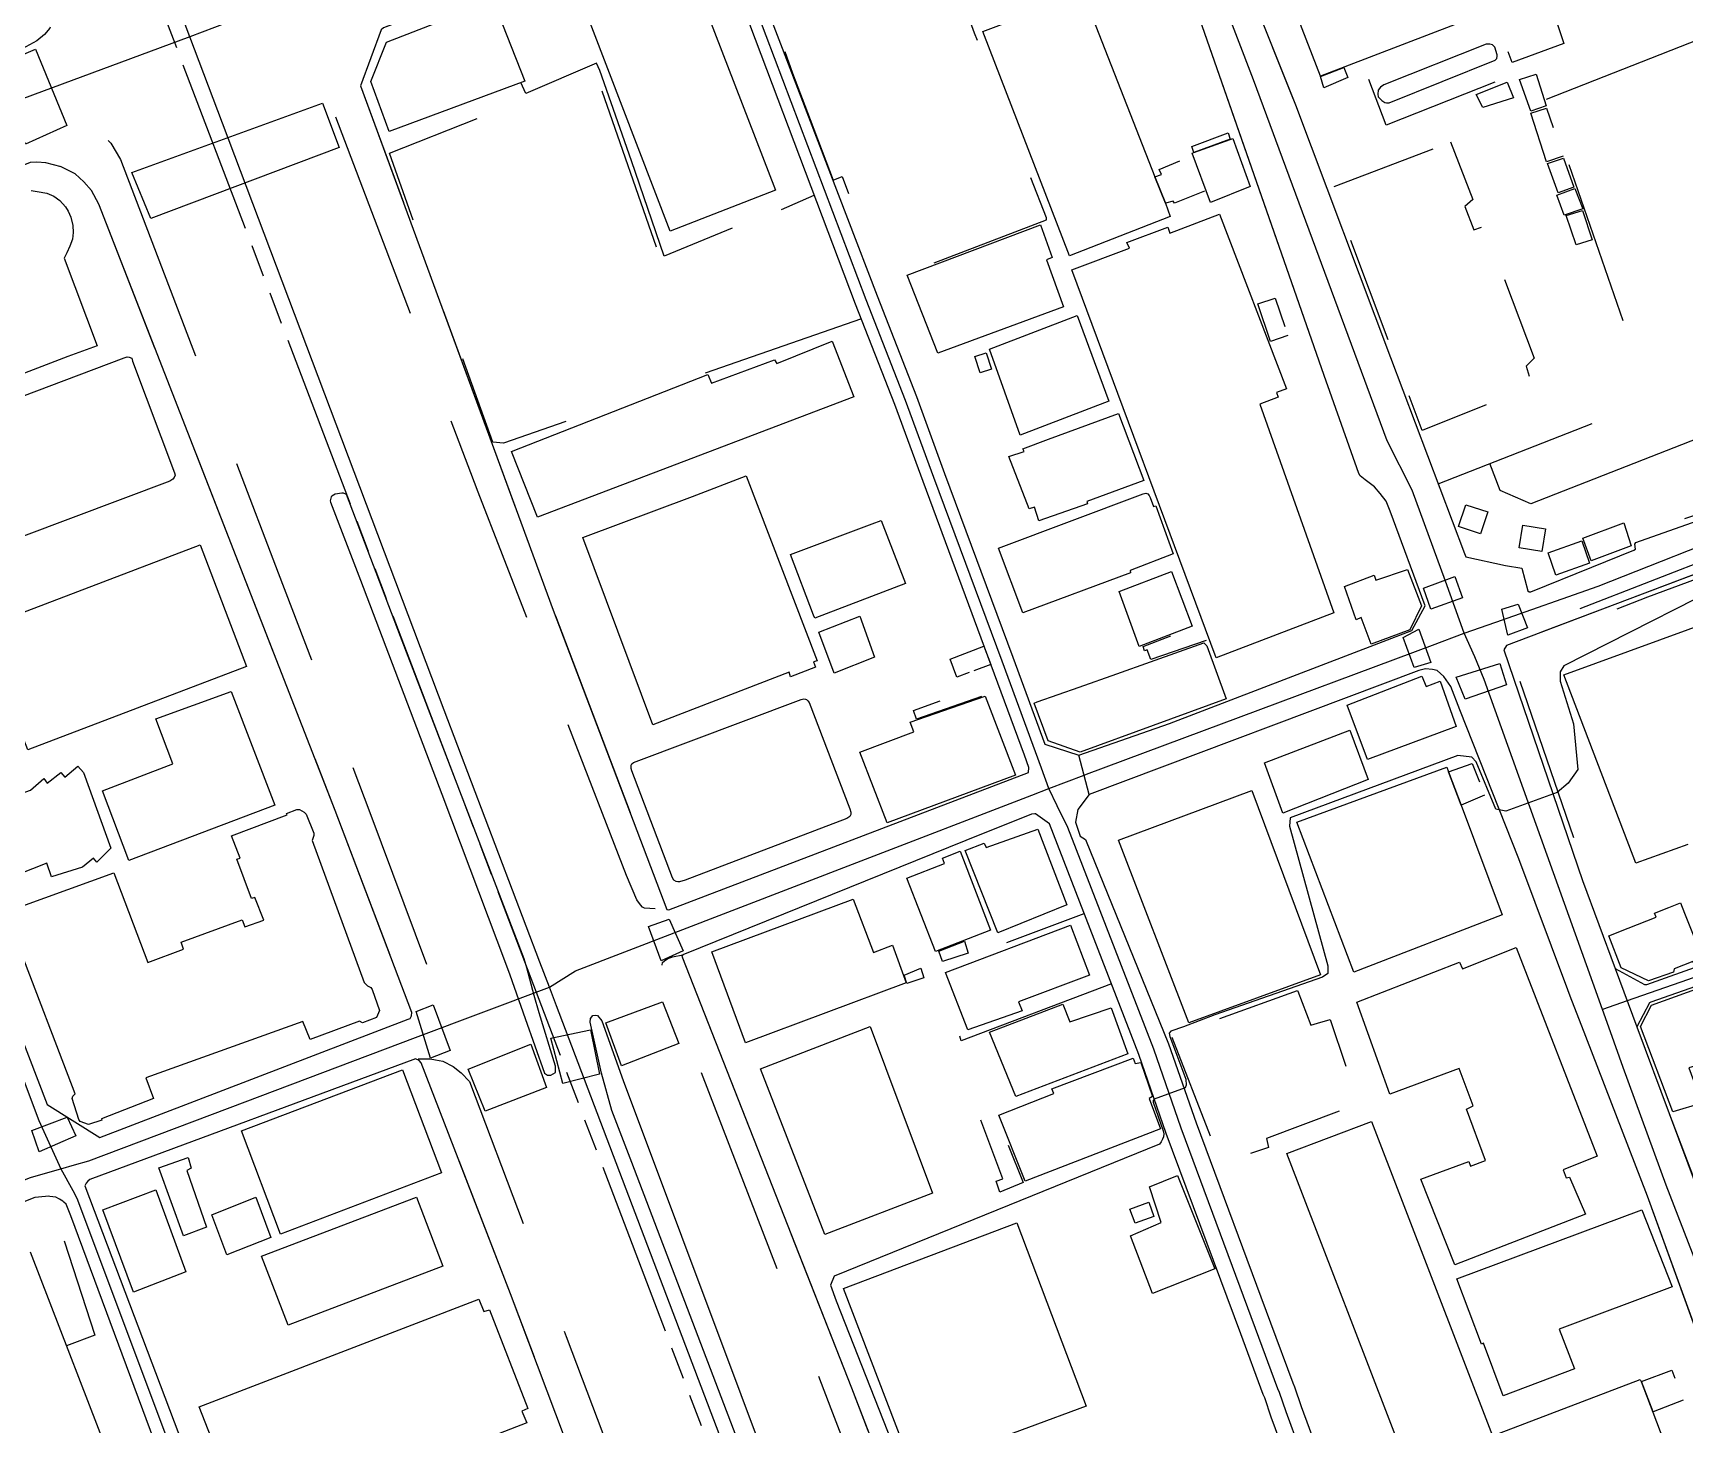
# Model space of a CAD drawing. Header units: millimetres. Extents: x 198785 to 203305, y 542885 to 545889.
# Drawn here: x 202624.1 to 202911, y 543491 to 543732.7 of the extents above; entities that cross this region are included whole.
import ezdxf

# ---------------------------------------------------------------- set-up
doc = ezdxf.new("R2010")
doc.units = ezdxf.units.MM
for name, pattern in [('FENCE_25K', [54.3, 28.7, -9.2, -16.4]), ('HIDDEN_BULD_25K', [28.8, 18.4, -10.4]), ('HIDDEN_IN_25K', [56.5, 36.5, -20]), ('HIDDEN_SIGUNGU_25K', [51.2, 30.4, -3.2, 5.6, -3.2, 5.6, -3.2])]:
    doc.linetypes.add(name, pattern=pattern)
for name, color, linetype in [('A0013114', 253, 'Continuous'), ('A0013117', 253, 'Continuous'), ('A0013118', 253, 'Continuous'), ('A0023214', 253, 'Continuous'), ('A0023217', 253, 'Continuous'), ('A0033324', 253, 'Continuous'), ('A0043325', 253, 'Continuous'), ('A0053326', 253, 'Continuous'), ('B0014111', 253, 'Continuous'), ('B0014114', 253, 'Continuous'), ('B0014115', 253, 'Continuous'), ('B0014116', 253, 'Continuous'), ('B0014118', 253, 'Continuous'), ('B0024120', 253, 'Continuous'), ('B0024127', 253, 'Continuous'), ('C0076117', 253, 'Continuous'), ('C0523121', 253, 'Continuous'), ('F0017111', 253, 'Continuous'), ('F0047224', 253, 'Continuous'), ('G0018113', 253, 'Continuous')]:
    doc.layers.add(name, color=color, linetype=linetype)

msp = doc.modelspace()

# ---------------------------------------------------------------- linework, layer by layer
at = {"layer": 'A0013114'}
for points in [[(202865.87, 543633.23), (202859.76, 543649.64), (202859.12, 543651.43), (202858.05, 543652.74), (202857.05, 543653.87), (202855.47, 543655.1), (202854.57, 543655.78), (202854.35, 543656.23), (202848.31, 543673.2), (202826.76, 543735.08), (202820.58, 543750.97), (202813.47, 543769.26), (202809.28, 543780.66), (202808.9, 543781.3), (202745.26, 543756.51), (202744.88, 543756.29), (202744.76, 543756.01)], [(202739.25, 543753.74), (202738.59, 543753.74), (202706.62, 543741.81), (202685, 543733.6), (202684.56, 543733.25), (202681.02, 543723.49), (202714.46, 543632.5), (202734.18, 543580.53)], [(202829.65, 543754.58), (202843.33, 543720.22), (202859.87, 543676.36), (202872.7, 543642.31), (202872.9, 543641.73)], [(202624.79, 543710.24), (202623.65, 543710.18), (202608.99, 543704.36), (202599.46, 543700.5), (202583.36, 543693.99), (202573.59, 543690.04), (202573, 543689.85), (202572.69, 543689.41), (202578.38, 543673.51), (202611.35, 543586.18), (202626.59, 543546.63), (202635.75, 543540.95), (202689.29, 543561.48), (202689.6, 543561.6), (202689.86, 543562.04), (202689.92, 543562.61), (202676.61, 543597.69), (202635.55, 543702.97), (202634.29, 543705.33), (202632.94, 543706.84), (202631.43, 543708.26), (202629, 543709.45), (202626.36, 543710.12), (202624.79, 543710.24)], [(202879.98, 543626.34), (202879.54, 543625.61), (202893.16, 543585.53), (202898.86, 543570.25)], [(202874.69, 543446.28), (202925.08, 543465.76), (202927.24, 543469.68), (202927.32, 543470.21), (202927.22, 543470.59), (202916.85, 543496.67), (202916.4, 543497.89), (202914.99, 543501.77), (202904.46, 543530.72), (202893.76, 543558.46), (202891.05, 543565.48), (202890.64, 543566.54), (202882.13, 543589.32), (202871.86, 543615.15), (202870.3, 543619.2), (202869.12, 543620.99), (202867.94, 543622.02)], [(202736.77, 543572.43), (202766.27, 543497.45), (202797.08, 543417.45), (202797.73, 543417.3), (202865.7, 543442.32), (202866.07, 543442.65), (202867.47, 543446.54)], [(202902.62, 543560.16), (202908.24, 543545.09), (202923.01, 543505.57), (202923.02, 543505.54), (202923.2, 543505.66)], [(202749.88, 543399.47), (202750.01, 543399.88), (202730.86, 543450.63), (202707.04, 543513.81), (202691.53, 543553.9), (202691.21, 543554.27), (202690.52, 543554.59), (202634.01, 543533.63), (202633.67, 543533.35), (202633.35, 543532.97), (202633.16, 543532.56)]]:
    msp.add_lwpolyline(points, dxfattribs=at)
at = {"layer": 'A0013117'}
for points in [[(202744.76, 543756.01), (202744.68, 543755.7), (202744.76, 543754.74), (202744.94, 543754.25), (202770.69, 543687.04), (202777.53, 543669.57), (202782.42, 543656.18), (202794.28, 543624.31), (202799.83, 543609.22), (202805.74, 543607.3), (202821.45, 543612.82), (202863.53, 543628.92), (202865.87, 543633.23)], [(202734.18, 543580.53), (202734.56, 543580.43), (202796.96, 543604.28), (202797.02, 543605.16), (202796.27, 543607.31), (202790.53, 543622.93), (202778.67, 543654.8), (202773.78, 543668.16), (202766.96, 543685.61), (202741.86, 543751.96), (202740.7, 543752.95), (202739.25, 543753.74)], [(202872.9, 543641.73), (202879.8, 543640.25), (202882.66, 543639.77), (202883.68, 543635.86), (202883.95, 543635.69), (202884.21, 543635.69), (202894.78, 543639.93), (202902.12, 543642.9), (202902.36, 543643.06), (202902.29, 543643.96), (202902.45, 543644.2), (202927.66, 543653.11), (202939.79, 543657.74), (202943.81, 543659.27), (202972.48, 543670.21), (202973.13, 543670.53), (202976.43, 543676.09), (202977.01, 543676.6), (202978.32, 543677.6), (203001.32, 543686.04), (203004.09, 543687.32), (203004.32, 543687.62)], [(202898.86, 543570.25), (202903.97, 543567.49), (202904.35, 543567.49), (202935.64, 543578.67), (202958.3, 543587.51), (202963.04, 543589.41), (202964.89, 543593.27), (202959.42, 543608.09), (202948.89, 543634.36), (202944.85, 543644.66), (202943.29, 543648.68), (202942.47, 543649.09), (202941.71, 543649.18), (202940.9, 543649.05), (202920.19, 543641.56), (202879.98, 543626.34)], [(202867.94, 543622.02), (202867.11, 543622.2), (202865.9, 543622.32), (202864.74, 543622.02), (202807.55, 543600.48), (202805.55, 543597.89), (202805.13, 543595.69), (202805.97, 543593.23), (202806.89, 543592.65), (202821.31, 543557.21), (202826.1, 543543.46), (202839, 543508.73), (202842.87, 543498.31), (202843.15, 543497.64), (202844.33, 543494.22), (202846.68, 543487.8), (202851.46, 543475.72), (202860.64, 543464.04), (202874.69, 543446.28)], [(202867.47, 543446.54), (202856.32, 543460.63), (202846.97, 543472.54), (202846.57, 543473.13), (202841.54, 543485.85), (202839.14, 543492.37), (202838, 543495.7), (202837.75, 543496.31), (202833.84, 543506.81), (202820.92, 543541.6), (202816.14, 543555.31), (202800.62, 543595.4), (202798.21, 543597.1), (202798.08, 543597.13), (202797.51, 543597.05), (202786.08, 543592.5), (202736.94, 543572.66), (202736.77, 543572.43)], [(202937.22, 543470.63), (202938.25, 543470.35), (202939.29, 543470.35), (202959.81, 543477.46), (202999.83, 543492.47), (203000.43, 543492.88), (203000.68, 543493.38), (203000.77, 543493.79), (203000.81, 543494.35), (202988.63, 543530.44), (202983.49, 543545.04), (202972.54, 543574.12), (202972.22, 543574.89), (202970.35, 543579.32), (202968.77, 543583.07), (202964.18, 543585.58), (202955.78, 543582.54), (202946.5, 543579.02), (202941.35, 543576.94), (202918.43, 543569.08), (202905.03, 543564.43), (202904.84, 543564.33), (202902.62, 543560.16)], [(202633.16, 543532.56), (202664.8, 543448.89), (202679.56, 543411.75), (202689.37, 543386.05), (202692.61, 543378.08), (202693.01, 543377.75), (202693.37, 543377.69), (202693.78, 543377.67), (202695.73, 543378.02), (202696.48, 543378.17), (202749.88, 543399.47)], [(202626.75, 543530.71), (202626.33, 543530.69), (202624.46, 543530.49), (202586.93, 543515.69)], [(202657.59, 543454.8), (202630.71, 543527.33), (202629.9, 543529.33), (202629.47, 543529.68), (202629.3, 543529.86), (202628.74, 543530.24), (202628.09, 543530.54), (202627.08, 543530.69), (202626.75, 543530.71)]]:
    msp.add_lwpolyline(points, dxfattribs=at)
at = {"layer": 'A0013118'}
for points in [[(202886.91, 543721.22), (202915.05, 543732.24), (202918.25, 543730.31), (202939.33, 543674.05), (202939.24, 543673.01), (202938.77, 543672.4), (202938.15, 543672.05), (202884.23, 543650.93)], [(202876.47, 543730.76), (202858.67, 543723.66), (202858.09, 543723.27), (202857.73, 543722.77), (202857.63, 543722.07), (202857.73, 543721.58), (202858.33, 543720.96), (202858.88, 543720.62), (202859.16, 543720.56), (202859.64, 543720.56), (202878.03, 543727.99), (202878.29, 543728.27), (202878.35, 543728.65), (202878.37, 543728.91), (202877.97, 543730.24), (202877.58, 543730.64), (202877.08, 543730.73), (202876.47, 543730.76)], [(202884.23, 543650.93), (202878.89, 543653.25), (202877.11, 543657.95)]]:
    msp.add_lwpolyline(points, dxfattribs=at)
at = {"layer": 'A0023214'}
for points in [[(202651.37, 543732.01), (202645.73, 543746.93), (202590.97, 543891.89), (202583.69, 543910.3), (202582.15, 543914.17)], [(202808.91, 543791.94), (202804.98, 543790.44), (202802.85, 543789.63), (202785.47, 543783.04), (202741.96, 543766.55), (202738.92, 543765.4), (202735.14, 543763.96), (202732.26, 543762.87), (202714.03, 543755.92), (202674.9, 543740.98), (202651.37, 543732.01)], [(202933.82, 543465.26), (202932.47, 543468.72), (202929.81, 543475.54), (202920.5, 543499.59), (202919.68, 543501.71), (202918.93, 543503.64), (202907.69, 543532.65), (202900.23, 543553.1), (202898.02, 543559.28), (202896.63, 543563.16), (202894.95, 543567.86), (202876.13, 543620.44), (202874.46, 543624.36), (202872.66, 543628.5), (202869.4, 543637.5), (202863.6, 543653.3), (202859.25, 543661.87), (202836.08, 543724.57), (202820.54, 543764.98), (202813.61, 543783.18), (202812.38, 543786.4), (202808.91, 543791.94)], [(202651.37, 543732.01), (202624.06, 543721.9), (202608.68, 543716.2), (202598.48, 543712.43), (202586.76, 543708.09)], [(202713.79, 543567.04), (202712.15, 543571.34), (202695.53, 543615.1), (202657.03, 543717.02), (202651.37, 543732.01)], [(202566.59, 543700.62), (202570.88, 543688.69), (202575.33, 543676.34), (202625.14, 543543.86), (202628.97, 543535.48), (202631.35, 543536.17), (202633.83, 543536.89), (202660.98, 543547.12), (202690.52, 543558.26), (202713.79, 543567.04)], [(202774.94, 543405.44), (202773.77, 543408.57), (202755.99, 543455.94), (202715.03, 543563.77), (202713.79, 543567.04)]]:
    msp.add_lwpolyline(points, dxfattribs=at)
at = {"layer": 'A0023217'}
for points in [[(202800.54, 543601.5), (202799.23, 543605.06), (202792.4, 543623.62), (202780.55, 543655.49), (202775.66, 543668.86), (202768.83, 543686.33), (202742.78, 543755.19), (202738.92, 543765.4), (202735.59, 543775.18), (202734.37, 543778.75), (202728.32, 543793.6), (202689.94, 543892.99), (202688.8, 543895.93)], [(202800.54, 543601.5), (202806.65, 543603.85), (202807.08, 543604.02), (202830.52, 543612.76), (202867.12, 543626.43), (202872.66, 543628.5), (202878.11, 543630.4), (202895.92, 543636.62), (202922.57, 543647.19), (202940.17, 543653.79), (202940.28, 543653.84), (202942.8, 543654.84)], [(202713.79, 543567.04), (202718.35, 543569.85), (202735.48, 543576.45), (202767.2, 543588.66), (202797.58, 543600.36), (202800.54, 543601.5)], [(202874.35, 543442.27), (202871.08, 543446.41), (202858.48, 543462.33), (202849.2, 543474.15), (202849.02, 543474.42), (202844.11, 543486.83), (202841.74, 543493.3), (202840.57, 543496.67), (202840.31, 543497.31), (202836.42, 543507.77), (202823.51, 543542.53), (202818.73, 543556.26), (202803.83, 543594.72), (202801.99, 543598.51), (202800.54, 543601.5)], [(202968.34, 543589.1), (202966.72, 543588.47), (202935.83, 543576.94), (202911.39, 543568.29), (202900.94, 543564.66), (202896.63, 543563.16)], [(202563.73, 543510.31), (202570.4, 543512.95), (202592.4, 543521.62), (202623.72, 543533.97), (202626.33, 543534.72), (202628.97, 543535.48), (202631.02, 543531.71), (202631.73, 543530.39), (202661.19, 543451.84), (202684.82, 543391.56), (202690.08, 543377.92), (202691.84, 543373.34)]]:
    msp.add_lwpolyline(points, dxfattribs=at)
at = {"layer": 'A0033324', "linetype": 'HIDDEN_IN_25K', "flags": 128}
for points in [[(202599.42, 543720.9), (202598.62, 543720.74), (202598.11, 543720.84), (202597.7, 543721.06), (202597.11, 543722.3), (202597.66, 543722.32), (202604.9, 543725), (202605.06, 543725.11), (202604.9, 543726.02), (202617.33, 543731.05), (202619.33, 543733.81), (202619.41, 543735.73), (202619.14, 543737.27), (202618.24, 543740.34), (202593.19, 543806.13), (202567.27, 543874.85), (202558.63, 543897.75), (202558.04, 543899.01), (202557.37, 543899.48), (202562.39, 543901.47), (202563.02, 543901.72), (202564.32, 543901.82), (202564.94, 543901.82), (202565.58, 543901.71), (202566.26, 543901.41), (202566.81, 543900.92), (202567.35, 543900.06), (202577.95, 543871.33), (202594.01, 543829.52), (202598.07, 543818.87), (202618.23, 543765.96), (202628.12, 543740.52), (202628.33, 543739.08), (202628.33, 543738.37), (202628.26, 543737.57), (202627.86, 543735.38), (202627.06, 543733.5), (202626.15, 543732.43), (202624.81, 543731.32), (202621.6, 543729.58), (202611.63, 543725.67), (202609.04, 543724.66), (202599.42, 543720.9)], [(202737.54, 543755.72), (202739.25, 543753.74), (202738.59, 543753.74), (202706.62, 543741.81), (202685, 543733.6), (202684.56, 543733.25), (202681.02, 543723.49), (202714.46, 543632.5), (202734.18, 543580.53), (202730.29, 543580.75), (202729.94, 543580.9), (202729.59, 543581.31), (202728.96, 543582.19), (202727.17, 543586.42), (202714.76, 543618.56), (202701.43, 543652.98), (202700.14, 543656.32), (202674.76, 543723.23), (202674.41, 543724.56), (202674.28, 543726.35), (202674.28, 543727.73), (202674.76, 543729.85), (202675.44, 543731.2), (202676.6, 543732.46), (202677.76, 543733.44), (202678.81, 543734), (202682.83, 543735.61), (202686.85, 543737.17), (202698.9, 543741.93), (202706.52, 543744.78), (202735.58, 543755.65), (202736.66, 543755.92), (202737.19, 543755.85), (202737.54, 543755.72)], [(202639.31, 543710.73), (202666.73, 543638.96), (202682.64, 543597.33), (202692.96, 543569.67), (202693.12, 543569.11), (202693.05, 543568.42), (202692.96, 543567.94), (202689.92, 543562.61), (202676.61, 543597.69), (202635.55, 543702.97), (202634.29, 543705.33), (202632.94, 543706.84), (202631.43, 543708.26), (202629, 543709.45), (202626.36, 543710.12), (202624.79, 543710.24), (202623.65, 543710.18), (202608.99, 543704.36), (202599.46, 543700.5), (202583.36, 543693.99), (202573.59, 543690.04), (202573, 543689.85), (202572.69, 543689.41), (202573.21, 543691.63), (202574.46, 543693.64), (202575.94, 543695.16), (202578.68, 543697.23), (202585.1, 543699.55), (202601.12, 543705.34), (202618.57, 543711.64), (202630.12, 543715.81), (202631.64, 543715.99), (202633.21, 543715.95), (202633.52, 543715.95), (202634.18, 543715.92), (202634.91, 543715.8), (202636.17, 543715.04), (202637.64, 543713.53), (202639.31, 543710.73)], [(202920.19, 543641.56), (202880.56, 543626.55), (202881.54, 543628.35), (202927.29, 543646.22), (202929.7, 543645), (202920.19, 543641.56)], [(202794.33, 543416.05), (202792.39, 543415.99), (202791.35, 543416.23), (202789.62, 543417.17), (202781.17, 543438.56), (202777.43, 543448.82), (202778.53, 543451.52), (202768.72, 543478.33), (202762.73, 543493.84), (202733.61, 543569.17), (202733.29, 543570.39), (202733.45, 543571.28), (202733.8, 543571.62), (202734.39, 543572), (202735.08, 543572.25), (202735.18, 543572.28), (202736.94, 543572.66), (202736.77, 543572.43), (202766.27, 543497.45), (202797.08, 543417.45), (202797.73, 543417.3), (202794.33, 543416.05)], [(202751.42, 543401.51), (202749.88, 543399.47), (202750.01, 543399.88), (202730.86, 543450.63), (202707.04, 543513.81), (202691.53, 543553.9), (202691.21, 543554.27), (202690.52, 543554.59), (202693.1, 543554.59), (202694, 543554.41), (202695.27, 543554.15), (202697.07, 543553.27), (202698.48, 543552.17), (202699.9, 543550.66), (202716.7, 543506.38), (202735.64, 543456.45), (202735.99, 543455.1), (202735.67, 543453.4), (202735.45, 543452.99), (202735.28, 543451.98), (202735.34, 543451.57), (202744.94, 543425.69), (202751.23, 543408.72), (202751.74, 543407.24), (202751.96, 543405.35), (202751.89, 543403.46), (202751.42, 543401.51)]]:
    msp.add_lwpolyline(points, dxfattribs=at)
at = {"layer": 'A0043325'}
for points in [[(202630, 543716.65), (202622.84, 543713.4), (202617.1, 543726.7), (202624.55, 543729.87), (202630, 543716.65)], [(202677.32, 543712.8), (202644.61, 543700.49), (202641.27, 543708.44), (202674.4, 543720.48), (202677.32, 543712.8)], [(202872.33, 543634.6), (202866.83, 543632.68), (202865.59, 543636.3), (202870.99, 543638.3), (202872.33, 543634.6)], [(202883.63, 543629.39), (202880.19, 543628.11), (202879.16, 543632.68), (202882.04, 543633.53), (202883.63, 543629.39)], [(202866.84, 543623.37), (202863.94, 543622.52), (202862.04, 543627.76), (202864.75, 543629.19), (202866.84, 543623.37)], [(202879.96, 543619.51), (202872.82, 543617.01), (202871.27, 543620.82), (202878.82, 543623.19), (202879.96, 543619.51)], [(202737.04, 543573.35), (202733.2, 543571.62), (202731.02, 543577.53), (202734.6, 543578.83), (202737.04, 543573.35)], [(202696.59, 543556.02), (202693.18, 543554.67), (202690.67, 543562.8), (202693.59, 543563.98), (202696.59, 543556.02)], [(202736.28, 543557.23), (202726.32, 543553.36), (202723.58, 543560.86), (202733.43, 543564.49), (202736.28, 543557.23)], [(202713.32, 543549.6), (202702.65, 543545.48), (202699.72, 543552.81), (202710.58, 543557.13), (202713.32, 543549.6)], [(202722.52, 543551.93), (202716.15, 543550.32), (202714.07, 543558.18), (202720.92, 543559.61), (202722.52, 543551.93)], [(202631.56, 543541.19), (202625.23, 543538.42), (202623.92, 543542.13), (202630.07, 543544.43), (202631.56, 543541.19)]]:
    msp.add_lwpolyline(points, dxfattribs=at)
at = {"layer": 'A0053326'}
for points in [[(202829.65, 543754.58), (202842.48, 543722.36), (202843.33, 543720.22), (202859.87, 543676.36), (202872.7, 543642.31), (202872.9, 543641.73), (202879.8, 543640.25), (202882.66, 543639.77), (202883.68, 543635.86), (202883.95, 543635.69)], [(202914.68, 543502.63), (202904.46, 543530.72), (202893.76, 543558.46), (202891.05, 543565.48), (202890.64, 543566.54), (202882.13, 543589.32), (202871.86, 543615.15), (202870.3, 543619.2), (202869.12, 543620.99), (202867.94, 543622.02), (202867.11, 543622.2), (202865.9, 543622.32), (202864.74, 543622.02), (202807.55, 543600.48), (202805.74, 543607.3), (202821.45, 543612.82), (202863.53, 543628.92), (202865.87, 543633.23), (202859.76, 543649.64), (202859.12, 543651.43), (202858.05, 543652.74), (202857.05, 543653.87), (202855.47, 543655.1), (202854.57, 543655.78), (202854.35, 543656.23), (202848.31, 543673.2), (202832.23, 543719.37), (202826.76, 543735.08)], [(202883.95, 543635.69), (202884.21, 543635.69), (202894.78, 543639.93), (202902.12, 543642.9), (202902.36, 543643.06), (202902.29, 543643.96), (202902.45, 543644.2), (202927.66, 543653.11)], [(202920.19, 543641.56), (202879.98, 543626.34), (202879.54, 543625.61), (202893.16, 543585.53), (202898.86, 543570.25), (202902.62, 543560.16), (202908.24, 543545.09), (202923.2, 543505.66)]]:
    msp.add_lwpolyline(points, dxfattribs=at)
at = {"layer": 'B0014111'}
for points in [[(202753.06, 543705.4), (202734.74, 543698.26), (202718.36, 543740.97), (202736.68, 543747.88), (202753.06, 543705.4)], [(202709.51, 543724.35), (202685.97, 543715.56), (202682.81, 543724.26), (202685.54, 543731.12), (202704.05, 543738.25), (202709.51, 543724.35)], [(202821.61, 543700.81), (202804.1, 543694.02), (202789.05, 543732.93), (202806.48, 543739.57), (202818.9, 543707.69), (202820.77, 543703.15), (202821.61, 543700.81)], [(202885.23, 543739.68), (202847.67, 543725.17), (202843.82, 543735.2)], [(202825.7, 543711.91), (202832.02, 543714.2), (202832.45, 543714.35), (202835.45, 543706.03), (202828.6, 543703.28), (202825.42, 543711.81), (202825.7, 543711.91)], [(202627.74, 543704.34), (202628.8, 543703.59), (202629.77, 543702.51), (202630.25, 543701.75), (202630.68, 543700.72), (202631.05, 543699.27), (202631.13, 543698.03), (202630.97, 543696.87), (202630.54, 543695.66), (202630.02, 543694.52), (202629.55, 543693.62), (202635.29, 543678.39), (202630.18, 543676.52), (202617.34, 543671.58)], [(202623.8, 543705.36), (202624.86, 543705.17), (202626.54, 543704.88), (202627.74, 543704.34)], [(202830.16, 543701.25), (202841.77, 543670.92), (202840.03, 543670.29), (202840.32, 543669.47), (202837.17, 543668.22), (202850.03, 543631.99), (202829.57, 543624.23), (202804.54, 543691.57), (202814.54, 543695.3), (202814.08, 543696.34), (202821.17, 543698.99), (202821.55, 543697.96), (202830.16, 543701.25)], [(202803.06, 543685.16), (202781.26, 543677.09), (202775.9, 543690.65), (202799.09, 543699.36), (202801.08, 543693.7), (202800.1, 543693.29), (202803.06, 543685.16)], [(202810.93, 543668.75), (202795.53, 543662.89), (202790.2, 543677.79), (202805.42, 543683.61), (202810.93, 543668.75)], [(202762.9, 543679.19), (202766.67, 543669.5), (202711.73, 543648.61), (202707.2, 543660.04), (202741.3, 543673.39), (202741.96, 543671.89), (202752.88, 543675.92), (202753.29, 543675.28), (202762.9, 543679.19)], [(202622.04, 543645.19), (202621.62, 543645.16), (202621.38, 543645.24), (202613.69, 543665.49), (202613.69, 543665.99), (202613.86, 543666.37), (202614.33, 543666.65), (202639.96, 543676.3), (202640.48, 543676.44), (202640.84, 543676.4), (202641.28, 543676.22), (202641.43, 543675.69), (202648.72, 543656.33), (202648.79, 543655.9), (202648.66, 543655.53), (202648.41, 543655.2), (202647.9, 543654.88), (202622.46, 543645.3), (202622.04, 543645.19)], [(202807.25, 543650.92), (202798.8, 543647.99), (202798.04, 543650.36), (202797.13, 543650.09), (202793.59, 543659.18), (202796.23, 543660.02), (202795.98, 543660.49), (202800.48, 543662.16), (202812.61, 543666.64), (202816.99, 543654.98), (202807.1, 543651.37), (202807.25, 543650.92)], [(202760.01, 543622.58), (202755.66, 543620.88), (202755.41, 543621.69), (202731.74, 543612.59), (202719.61, 543645.09), (202738.67, 543652.21), (202747.94, 543655.79), (202760.29, 543623.69), (202759.63, 543623.5), (202760.01, 543622.58)], [(202818.09, 543652.02), (202818.67, 543650.47), (202819.07, 543650.57), (202822.1, 543642.25), (202814.63, 543639.34), (202814.7, 543638.96), (202795.98, 543632.02), (202791.76, 543643.22), (202816.89, 543652.68), (202817.38, 543652.77), (202817.72, 543652.66), (202817.92, 543652.39), (202818.09, 543652.02)], [(202775.61, 543637.08), (202759.86, 543631.09), (202759.66, 543631.61), (202755.64, 543642.12), (202769.85, 543647.46), (202771.39, 543648.04), (202775.61, 543637.08)], [(202901.62, 543643.66), (202894.68, 543641.04), (202893.26, 543644.95), (202900.34, 543647.62), (202901.62, 543643.66)], [(202661.19, 543622.67), (202623.25, 543608.21), (202615.02, 543629.31), (202653.16, 543643.85), (202661.19, 543622.67)], [(202894.41, 543640.61), (202888.58, 543638.53), (202887.25, 543642.41), (202893.04, 543644.54), (202894.41, 543640.61)], [(202825.43, 543629.72), (202816.21, 543626.19), (202812.74, 543635.7), (202821.79, 543639.19), (202825.43, 543629.72)], [(202862.77, 543639.56), (202865.22, 543633.22), (202863.18, 543629.09), (202856.46, 543626.59), (202854.78, 543631.18), (202853.86, 543630.82), (202851.87, 543636.58), (202857.03, 543638.55), (202857.31, 543637.68), (202862.77, 543639.56)], [(202770.22, 543624.31), (202763.25, 543621.53), (202760.6, 543628.65), (202767.7, 543631.43), (202770.22, 543624.31)], [(202831.3, 543617.08), (202805.97, 543607.8), (202800.42, 543609.77), (202797.98, 543616.35), (202798.51, 543616.54), (202805.79, 543619.13), (202812.3, 543621.44), (202818.15, 543623.53), (202827.42, 543626.82), (202827.95, 543626.3), (202831.3, 543617.08)], [(202865.26, 543621.03), (202866.01, 543619.2), (202868.46, 543620.15), (202871.24, 543612.3), (202855.83, 543606.55), (202852.31, 543615.99), (202865.26, 543621.03)], [(202666.15, 543598.63), (202640.75, 543589.04), (202636.18, 543601.09), (202648.43, 543605.81), (202645.48, 543613.63), (202658.52, 543618.33), (202666.15, 543598.63)], [(202794.75, 543603.86), (202772.46, 543595.57), (202767.69, 543607.81), (202777.07, 543611.35), (202776.46, 543613.02), (202789.46, 543617.55), (202794.75, 543603.86)], [(202737.38, 543585.63), (202736.4, 543585.31), (202736.08, 543585.31), (202735.79, 543585.36), (202735.43, 543585.63), (202735.16, 543586.02), (202728.1, 543604.59), (202727.99, 543605.01), (202727.99, 543605.56), (202728.13, 543605.81), (202728.42, 543606.01), (202757.54, 543616.98), (202757.99, 543617.1), (202758.28, 543617.03), (202758.43, 543616.95), (202758.66, 543616.76), (202758.89, 543616.42), (202765.98, 543598.01), (202766.15, 543597.4), (202766.13, 543597), (202765.96, 543596.65), (202765.45, 543596.28), (202737.38, 543585.63)], [(202855.95, 543603.1), (202841.14, 543597.23), (202837.95, 543605.95), (202852.79, 543611.66), (202855.95, 543603.1)], [(202879.26, 543579.59), (202853.45, 543569.64), (202843.58, 543595.69), (202869.6, 543605.21), (202869.9, 543604.41), (202872.09, 543598.63), (202879.26, 543579.59)], [(202847.68, 543569.19), (202824.85, 543560.86), (202812.61, 543592.57), (202835.75, 543601.15), (202847.68, 543569.19)], [(202622.18, 543581.06), (202638.18, 543586.89), (202644.07, 543571.31), (202650.25, 543573.63), (202649.85, 543574.82), (202660.47, 543578.7), (202660.94, 543577.48), (202664.24, 543578.66), (202662.67, 543582.57), (202662.1, 543582.44), (202659.54, 543589.22), (202660.08, 543589.42), (202658.6, 543593.27), (202668.29, 543596.95), (202668.17, 543597.19), (202669.96, 543597.85), (202670.43, 543597.88), (202671.23, 543597.39), (202671.59, 543597.07), (202672.88, 543593.79), (202672.91, 543593.37), (202672.61, 543592.48)], [(202798.6, 543594.47), (202803.67, 543581.34), (202791.65, 543576.48), (202786.02, 543590.77), (202789.29, 543592.05), (202789.65, 543591.26), (202798.6, 543594.47)], [(202672.61, 543592.48), (202681.61, 543567.86), (202682.19, 543567.23), (202682.77, 543566.96), (202683.01, 543566.63), (202684.32, 543562.99), (202683.78, 543561.74), (202681.33, 543560.83), (202680.84, 543561.13), (202672.23, 543557.95), (202670.99, 543561.07), (202643.75, 543551.26), (202645.03, 543547.68), (202636.04, 543544.15), (202636.08, 543543.94), (202633.78, 543543.17), (202632.34, 543543.7), (202632.11, 543544.05), (202630.93, 543547.68), (202631.04, 543548.1), (202631.43, 543548.53), (202621.33, 543575.03)], [(202790.41, 543576.94), (202780.83, 543573.22), (202775.85, 543585.93), (202782.43, 543588.49), (202782.06, 543589.4), (202785.12, 543590.65), (202790.41, 543576.94)], [(202766.55, 543582.3), (202770.1, 543573.03), (202773.38, 543574.31), (202775.76, 543567.75), (202747.86, 543557.34), (202741.98, 543573.16), (202766.55, 543582.3)], [(202914.05, 543571.95), (202912.45, 543571.26), (202912.34, 543571.48), (202909.12, 543570.22), (202908.99, 543569.61), (202904.67, 543568.14), (202899.9, 543570.41), (202897.77, 543575.92), (202901.11, 543577.24), (202905.98, 543579.16), (202905.67, 543579.88), (202908.15, 543580.85), (202910.2, 543581.65), (202910.92, 543579.85), (202914.05, 543571.95)], [(202795.91, 543562.89), (202786.46, 543559.61), (202782.57, 543569.56), (202804.28, 543577.77), (202807.59, 543569.12), (202795.24, 543564.46), (202795.91, 543562.89)], [(202881.65, 543573.91), (202895.75, 543537.67), (202889.8, 543535.31), (202890.35, 543533.91), (202890.95, 543534.05), (202893.72, 543527.63), (202870.99, 543518.81), (202865.12, 543533.71), (202873.45, 543536.78), (202873.75, 543535.97), (202876.36, 543536.93), (202873.07, 543545.87), (202874.19, 543546.42), (202871.75, 543552.93), (202859.73, 543548.43), (202854.01, 543564.43), (202871.8, 543571.37), (202872.34, 543570.18), (202881.65, 543573.91)], [(202921.88, 543556.6), (202916.27, 543554.59), (202915.98, 543555.31), (202912.77, 543554.22), (202913, 543553.42), (202911.67, 543553), (202913.91, 543546.9), (202908.85, 543545.36), (202903.24, 543560.17), (202905.15, 543563.89), (202917.68, 543568.39), (202921.88, 543556.6)], [(202802.97, 543564.09), (202804.16, 543560.98), (202811.36, 543563.46), (202814.23, 543555.43), (202794.77, 543548.07), (202790.23, 543559.24), (202802.97, 543564.09)], [(202780.34, 543531.25), (202761.64, 543524.06), (202750.43, 543552.87), (202769.48, 543560.21), (202780.34, 543531.25)], [(202815.15, 543554.7), (202815.52, 543553.75), (202816.51, 543553.97), (202818.52, 543548.05), (202817.93, 543547.68), (202819.93, 543542.43), (202796.39, 543533.32), (202791.86, 543544.8), (202801.38, 543548.54), (202801.06, 543549.38), (202815.15, 543554.7)], [(202695.07, 543534.8), (202667.13, 543524.12), (202660.33, 543542.1), (202688.28, 543552.69), (202695.07, 543534.8)], [(202856.55, 543543.69), (202877.57, 543489.14), (202903.21, 543498.93), (202903.35, 543498.57), (202905.38, 543493.26), (202908.77, 543484.39), (202876.21, 543471.85), (202872.65, 543481.02), (202871.41, 543480.45), (202868.47, 543488.07), (202862.03, 543485.7), (202841.82, 543538.15), (202856.55, 543543.69)], [(202654.23, 543525.33), (202650.27, 543523.83), (202646.01, 543535.66), (202651.06, 543537.48), (202651.57, 543535.61), (202650.82, 543535.18), (202654.23, 543525.33)], [(202829.35, 543518.13), (202818.54, 543513.84), (202814.7, 543523.84), (202820.03, 543526.14), (202817.97, 543532.35), (202822.86, 543534.33), (202829.35, 543518.13)], [(202650.66, 543517.59), (202641.61, 543514.05), (202636.28, 543528.35), (202645.47, 543531.86), (202650.66, 543517.59)], [(202665.42, 543523.55), (202657.81, 543520.55), (202655.16, 543527.5), (202662.83, 543530.56), (202665.42, 543523.55)], [(202695.32, 543518.56), (202668.41, 543508.33), (202663.79, 543520.33), (202690.72, 543530.56), (202695.32, 543518.56)], [(202807, 543494.27), (202776.98, 543483.14), (202764.87, 543514.69), (202794.94, 543526.1), (202807, 543494.27)], [(202889.12, 543507.62), (202891.79, 543500.77), (202879.4, 543496.08), (202875.98, 543505.19), (202875.63, 543505.04), (202871.39, 543516.37), (202903.48, 543528.34), (202908.74, 543514.97), (202889.12, 543507.62)], [(202701.56, 543512.87), (202702.42, 543510.7), (202703.38, 543510.99), (202710.03, 543493.87), (202709.03, 543493.39), (202709.89, 543491.39), (202662.91, 543473.13), (202662.15, 543475.25), (202661.08, 543475.24), (202659.32, 543480.08), (202658.61, 543479.79), (202652.98, 543494.15), (202701.56, 543512.87)]]:
    msp.add_lwpolyline(points, dxfattribs=at)
at = {"layer": 'B0014114', "linetype": 'HIDDEN_BULD_25K', "flags": 128}
for points in [[(202870.25, 543713.8), (202874.14, 543703.78), (202872.74, 543702.59), (202874.3, 543698.49), (202876.11, 543699.13), (202884.79, 543676.21), (202883.39, 543674.84), (202884.43, 543671.37), (202865.33, 543663.67), (202849.5, 543705.84), (202868.62, 543713.07), (202868.84, 543712.5), (202870.25, 543713.8)], [(202843.77, 543566.34), (202846.03, 543560.41), (202847.19, 543560.75), (202849.39, 543561.4), (202852.11, 543553.27), (202850.21, 543552.48), (202849.48, 543552.18), (202849.86, 543551.04), (202851.64, 543545.73), (202838.29, 543540.76), (202838.64, 543539.21), (202830.44, 543536.46), (202821.66, 543558.96), (202828.83, 543561.92), (202829.19, 543561.18), (202843.72, 543566.47), (202843.77, 543566.34)]]:
    msp.add_lwpolyline(points, dxfattribs=at)
at = {"layer": 'B0014115'}
for points in [[(202911.48, 543591.82), (202902.47, 543588.58), (202889.95, 543621.27), (202928.2, 543635.21)], [(202632.91, 543604.31), (202637.66, 543591.13), (202635.23, 543588.73), (202634.61, 543589.44), (202632.74, 543587.88), (202627.33, 543586.16), (202626.52, 543588.58), (202618.76, 543585.48), (202617.71, 543588.39), (202616.1, 543587.84), (202611.48, 543600.31), (202619.77, 543603.31), (202620.97, 543600.25), (202623.69, 543601.22), (202626.02, 543603.25), (202626.62, 543602.42), (202628.95, 543604.3), (202629.66, 543603.49), (202631.92, 543605.41), (202632.91, 543604.31)], [(202623.65, 543521.08), (202638.88, 543481.62), (202638.99, 543479.91), (202637.91, 543478.84), (202597.55, 543463.09)]]:
    msp.add_lwpolyline(points, dxfattribs=at)
at = {"layer": 'B0014116', "linetype": 'HIDDEN_BULD_25K', "flags": 128}
for points in [[(202886.83, 543735.47), (202887.25, 543734.46), (202888.15, 543734.77), (202888.31, 543734.33), (202888.74, 543734.48), (202889.96, 543730.85), (202880.97, 543727.54), (202879.1, 543732.67), (202886.83, 543735.47)], [(202852.46, 543724.94), (202848.26, 543723.17), (202847.68, 543725.13), (202851.72, 543726.69), (202852.46, 543724.94)], [(202825.7, 543711.91), (202825.33, 543712.98), (202831.66, 543715.38), (202832.02, 543714.23), (202825.7, 543711.91)], [(202827.57, 543705.21), (202822.35, 543703.16), (202822.09, 543703.51), (202820.78, 543703.16), (202818.91, 543707.69), (202820.08, 543708.1), (202819.67, 543708.98), (202825.23, 543711.32), (202827.57, 543705.21)], [(202842.02, 543680.16), (202839.01, 543679.15), (202836.82, 543685.64), (202839.83, 543686.66), (202842.02, 543680.16)], [(202790.59, 543674.3), (202788.62, 543673.68), (202787.66, 543676.5), (202789.66, 543677.17), (202790.59, 543674.3)], [(202827.83, 543627.2), (202818.21, 543623.91), (202817.6, 543625.6), (202817.15, 543625.44), (202816.89, 543626.19), (202826.79, 543630), (202827.83, 543627.2)], [(202786.69, 543621.64), (202784.56, 543620.85), (202783.39, 543623.99), (202789.24, 543626.23), (202790.43, 543623.03), (202787.39, 543621.9), (202786.69, 543621.64)], [(202788.85, 543617.48), (202777.55, 543613.58), (202777.04, 543615.04), (202788.21, 543619.16), (202788.85, 543617.48)], [(202876.19, 543600.35), (202872.1, 543598.64), (202869.91, 543604.42), (202874.01, 543605.87), (202876.19, 543600.35)], [(202786.49, 543572.91), (202782.07, 543571.47), (202781.4, 543573.27), (202785.85, 543575), (202786.49, 543572.91)], [(202778.82, 543568.62), (202775.88, 543567.67), (202775.42, 543569.08), (202778.32, 543570.32), (202778.82, 543568.62)], [(202796.04, 543533.09), (202792.03, 543531.44), (202791.38, 543533.36), (202792.51, 543533.76), (202788.36, 543544.92), (202790.99, 543545.69), (202796.04, 543533.09)], [(202818.77, 543527.19), (202815.52, 543526.03), (202814.56, 543528.51), (202817.86, 543529.67), (202818.77, 543527.19)], [(202910.67, 543495.33), (202905.44, 543493.28), (202903.41, 543498.59), (202908.69, 543500.53), (202910.67, 543495.33)]]:
    msp.add_lwpolyline(points, dxfattribs=at)
at = {"layer": 'B0014118', "linetype": 'HIDDEN_BULD_25K', "flags": 128}
for points in [[(202881.23, 543721.43), (202875.87, 543719.77), (202874.72, 543722.03), (202880.11, 543724.15), (202881.23, 543721.43)], [(202886.86, 543720.03), (202884.2, 543719.12), (202882.25, 543724.61), (202885.12, 543725.52), (202886.86, 543720.03)], [(202889.83, 543711.31), (202886.96, 543710.29), (202884.22, 543718.76), (202886.95, 543719.66), (202889.83, 543711.31)], [(202891.67, 543705.91), (202888.93, 543704.92), (202887.11, 543710.04), (202889.86, 543710.96), (202891.67, 543705.91)], [(202893.23, 543702.16), (202889.98, 543701.08), (202888.73, 543704.52), (202891.83, 543705.69), (202893.23, 543702.16)], [(202894.86, 543696.79), (202892.09, 543695.93), (202890.35, 543701.01), (202893.19, 543701.87), (202894.86, 543696.79)]]:
    msp.add_lwpolyline(points, dxfattribs=at)
at = {"layer": 'B0024120', "linetype": 'FENCE_25K', "flags": 128}
for points in [[(202754.66, 543729.48), (202756.02, 543725.7), (202759.05, 543717.67), (202763.1, 543707.13), (202764.65, 543707.75), (202770.87, 543690.51), (202771.47, 543689.95), (202775.11, 543690.68), (202800.13, 543700.24), (202800.09, 543700.62), (202792.17, 543720.8), (202787.64, 543732.64), (202780.89, 543751.04), (202773.66, 543748.33), (202772.88, 543747.64), (202765.65, 543744.94), (202759.42, 543761.86), (202746.74, 543756.94), (202746.26, 543756.39), (202745.72, 543752.73), (202750.45, 543740.47), (202751.76, 543739.16)], [(202868.13, 543654.44), (202905.06, 543668.86), (202884.94, 543726.9), (202859.11, 543716.7), (202855.96, 543724.9), (202845.42, 543720.64), (202847.64, 543714.24), (202845.82, 543713.62)], [(202767.97, 543683.03), (202705.8, 543661.5), (202703.97, 543661.63), (202686.01, 543711.8), (202721.75, 543726), (202733.27, 543692.86), (202759.79, 543704.55)], [(202962.79, 543688.97), (202969.61, 543670.67), (202969.79, 543669.97), (202934.13, 543656.36), (202921.92, 543652.11), (202901.19, 543645)], [(202891.7, 543592.97), (202880.62, 543625.19), (202880.65, 543625.54), (202904.55, 543634.79), (202940.83, 543648.19), (202941.6, 543648.17), (202941.86, 543648.17), (202942.54, 543647.93), (202942.8, 543647.49), (202959.36, 543605.52), (202903.32, 543583.22)], [(202811.38, 543567.62), (202785.31, 543557.73), (202781.67, 543568.2), (202782.3, 543568.53), (202781.42, 543570.31), (202806.66, 543579.79)]]:
    msp.add_lwpolyline(points, dxfattribs=at)
at = {"layer": 'B0024127'}
for points in [[(202872.92, 543650.79), (202876.72, 543649.53), (202875.47, 543645.74), (202871.67, 543646.99), (202872.92, 543650.79)], [(202882.84, 543647.25), (202886.78, 543646.58), (202886.11, 543642.64), (202882.17, 543643.31), (202882.84, 543647.25)]]:
    msp.add_lwpolyline(points, dxfattribs=at)
at = {"layer": 'C0076117'}
msp.add_lwpolyline([(202629.55, 543522.98), (202634.89, 543506.6), (202629.95, 543504.76)], dxfattribs=at)
at = {"layer": 'C0523121'}
for points in [[(202677.73, 543652.82), (202676.62, 543652.59), (202676.04, 543652.28), (202675.9, 543652.17), (202675.73, 543651.47), (202675.77, 543651.2), (202681.02, 543637.68), (202695.1, 543600.55), (202706.35, 543570.71), (202706.9, 543569.15), (202709.58, 543561.59), (202712.93, 543552.12), (202713.48, 543551.77), (202714.07, 543551.72), (202714.84, 543552.23), (202714.84, 543553.32), (202712.05, 543562.58), (202711.14, 543565.59), (202709.86, 543570.38), (202709.44, 543571.92), (202704.58, 543584.6), (202687.95, 543627.88), (202678.54, 543652.55), (202678.06, 543652.81), (202677.73, 543652.82)], [(202758.97, 543457.21), (202758.45, 543457.26), (202758.08, 543457.48), (202750.2, 543478.6), (202728.09, 543536.57), (202724.66, 543545.59), (202722.84, 543552.12), (202720.86, 543560.95), (202720.92, 543561.61), (202721.32, 543562.11), (202721.82, 543562.19), (202722.16, 543562.09), (202722.93, 543561.19), (202726.59, 543550.83), (202757.18, 543469.27), (202758.39, 543465.88), (202760.7, 543458.82), (202760.69, 543458.29), (202760.56, 543458.03), (202760.26, 543457.51), (202759.95, 543457.34), (202759.61, 543457.24), (202758.97, 543457.21)]]:
    msp.add_lwpolyline(points, dxfattribs=at)
at = {"layer": 'F0017111', "elevation": 20}
msp.add_lwpolyline([(202924.37, 543640.29), (202889.95, 543622.83), (202889.28, 543621.79), (202889.28, 543620.17), (202891.65, 543612.77), (202892.39, 543604.83), (202890.69, 543602.47), (202888.76, 543600.84), (202879.85, 543597.6), (202878.12, 543597.91), (202874.71, 543606.14), (202873.96, 543606.93), (202871.52, 543607.22), (202842.42, 543596.45), (202842.29, 543594.96), (202848.95, 543570.74), (202848.95, 543569.4), (202848.02, 543568.74), (202829.32, 543562.2), (202823.92, 543560.15), (202821.72, 543559.38), (202821.42, 543559.04), (202821.55, 543558.44), (202824.33, 543551.04), (202824.36, 543549.99), (202824.17, 543549.53), (202818.82, 543547.58), (202818.65, 543547.37), (202818.62, 543547.05), (202820.36, 543542.08), (202820.46, 543541.54), (202820.44, 543541.04), (202820.27, 543540.61), (202820, 543540.16), (202819.74, 543539.76), (202763.25, 543516.85), (202762.59, 543515.3), (202763.58, 543512.55), (202791.72, 543441.18)], dxfattribs=at)
at = {"layer": 'F0047224'}
msp.add_lwpolyline([(202745.51, 543698.79), (202733.72, 543693.95), (202728.08, 543710.49), (202722.56, 543726.18), (202721.97, 543727.47), (202709.7, 543722.16), (202708.86, 543724.11)], dxfattribs=at)
at = {"layer": 'G0018113', "linetype": 'HIDDEN_SIGUNGU_25K', "flags": 128}
msp.add_lwpolyline([(202970.83, 542885.31), (202800.97, 543331.3), (202795.63, 543345.32), (202446.04, 544263.25), (202440.7, 544277.27), (202354.18, 544504.46), (202354.18, 544504.46)], dxfattribs=at)

doc.saveas('drawing.dxf')
